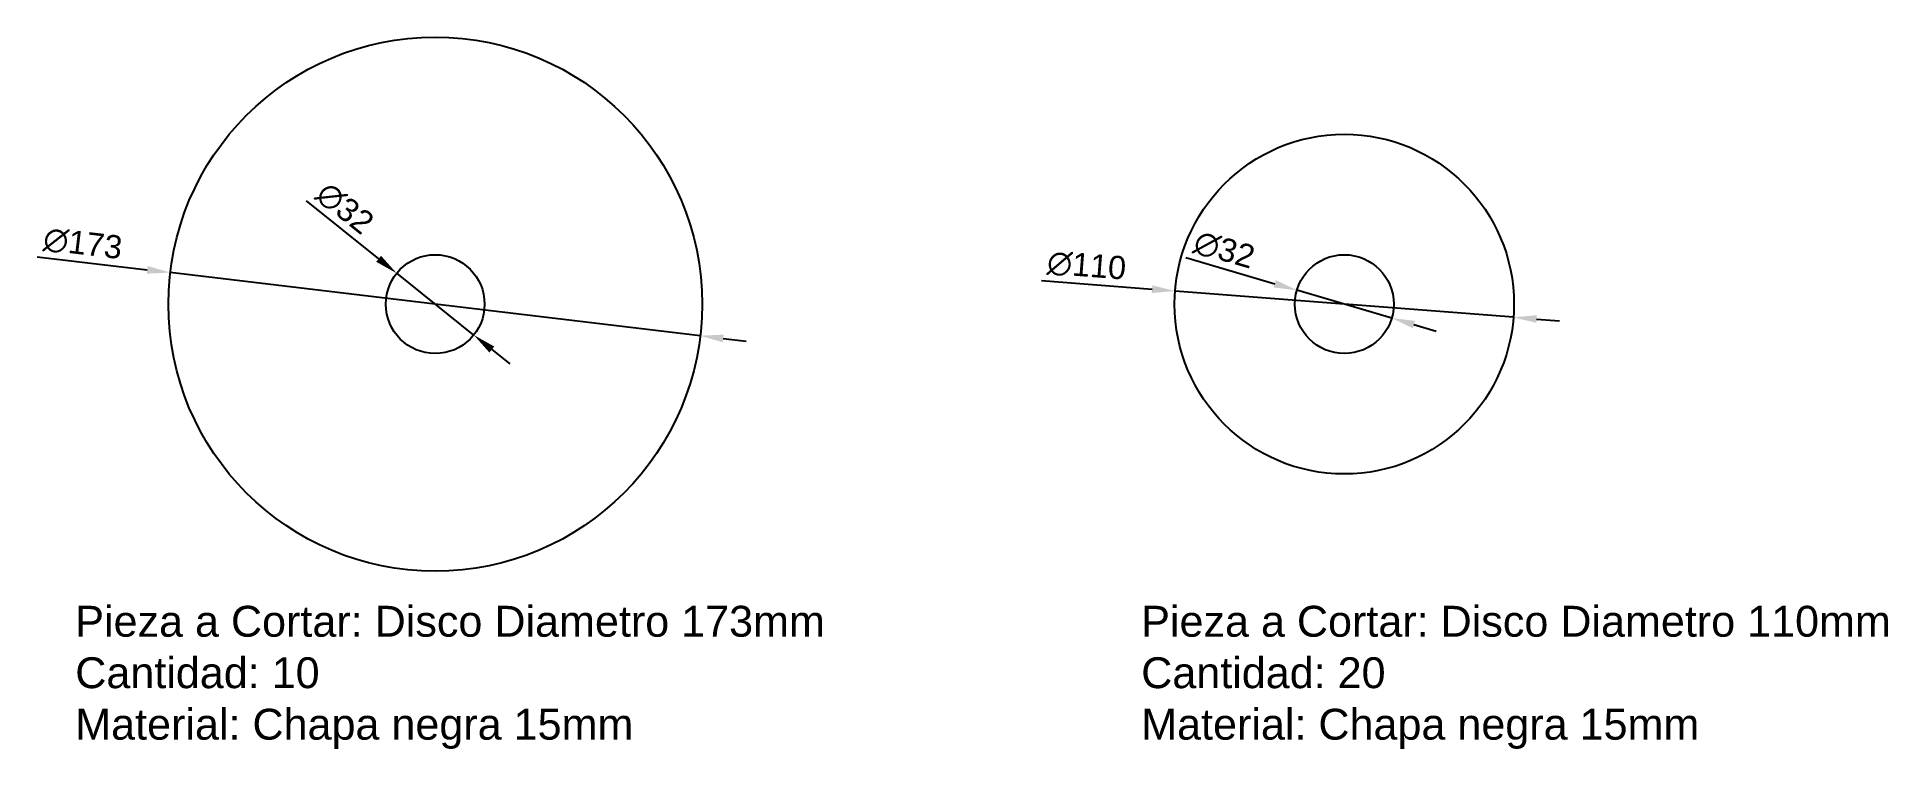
# Model space of a CAD drawing. Header units: millimetres. Extents: x 1676 to 2276, y 1387 to 1618.
import ezdxf

# ---------------------------------------------------------------- set-up
doc = ezdxf.new("R2010")
doc.units = ezdxf.units.MM
doc.styles.get("Standard").update_dxf_attribs({"font": 'ARIAL.TTF'})
doc.dimstyles.new('ISO-25', dxfattribs={"dimscale": 3, "dimtxt": 2.5, "dimasz": 2.5, "dimexe": 1.25, "dimexo": 0.625, "dimtad": 1, "dimtxsty": 'Standard', "dimcen": 2.5, "dimadec": 0, "dimazin": 0, "dimtfac": 1, "dimtmove": 0, "dimatfit": 3, "dimfxl": 1, "dimarcsym": 0})

# ---------------------------------------------------------------- blocks, each defined once
blk = doc.blocks.new('*D1')
at = {"color": 0, "lineweight": -2}
for p, q in [((1676.23, 1546.7), (1711.96, 1542.44)), ((1891.19, 1521.1), (1719.41, 1541.56)), ((1898.64, 1520.21), (1906.09, 1519.33))]:
    blk.add_line(p, q, dxfattribs=at)
at = {"color": 0}
for points in [[(1712.11, 1543.68), (1711.81, 1541.2), (1719.41, 1541.56)], [(1898.79, 1521.46), (1898.49, 1518.97), (1891.19, 1521.1)]]:
    blk.add_solid(points, dxfattribs=at)
at = {"layer": 'Defpoints', "color": 0}
for p in [(1719.41, 1541.56), (1891.19, 1521.1)]:
    blk.add_point(p, dxfattribs=at)
at = {"color": 0, "insert": (1691.07, 1550.88), "char_height": 7.5, "attachment_point": 5, "rotation": 353.20987}
blk.add_mtext('∅173', dxfattribs=at)
blk = doc.blocks.new('*D2')
at = {"color": 0, "lineweight": -2}
for p, q in [((1763.48, 1564.82), (1786.96, 1546.02)), ((1817.79, 1521.33), (1792.81, 1541.33)), ((1823.64, 1516.64), (1829.5, 1511.95))]:
    blk.add_line(p, q, dxfattribs=at)
at = {"color": 0}
for points in [[(1787.74, 1546.99), (1786.18, 1545.04), (1792.81, 1541.33)], [(1824.43, 1517.61), (1822.86, 1515.66), (1817.79, 1521.33)]]:
    blk.add_solid(points, dxfattribs=at)
at = {"layer": 'Defpoints', "color": 0}
for p in [(1792.81, 1541.33), (1817.79, 1521.33)]:
    blk.add_point(p, dxfattribs=at)
at = {"color": 0, "insert": (1775.99, 1562.38), "char_height": 7.5, "attachment_point": 5, "rotation": 321.30993}
blk.add_mtext('∅32', dxfattribs=at)
blk = doc.blocks.new('*D3')
at = {"color": 0, "lineweight": -2}
for p, q in [((2048.55, 1546.39), (2077.41, 1537.93)), ((2115.32, 1526.83), (2084.61, 1535.83)), ((2122.51, 1524.72), (2129.71, 1522.61))]:
    blk.add_line(p, q, dxfattribs=at)
at = {"color": 0}
for points in [[(2077.76, 1539.13), (2077.06, 1536.73), (2084.61, 1535.83)], [(2122.87, 1525.92), (2122.16, 1523.52), (2115.32, 1526.83)]]:
    blk.add_solid(points, dxfattribs=at)
at = {"layer": 'Defpoints', "color": 0}
for p in [(2084.61, 1535.83), (2115.32, 1526.83)]:
    blk.add_point(p, dxfattribs=at)
at = {"color": 0, "insert": (2061.04, 1548.89), "char_height": 7.5, "attachment_point": 5, "rotation": 343.67356}
blk.add_mtext('∅32', dxfattribs=at)
blk = doc.blocks.new('*D4')
at = {"color": 0, "lineweight": -2}
for p, q in [((2001.8, 1538.94), (2037.65, 1536.16)), ((2154.8, 1527.07), (2045.13, 1535.58)), ((2162.28, 1526.49), (2169.75, 1525.91))]:
    blk.add_line(p, q, dxfattribs=at)
at = {"color": 0}
for points in [[(2037.75, 1537.41), (2037.55, 1534.92), (2045.13, 1535.58)], [(2162.37, 1527.74), (2162.18, 1525.25), (2154.8, 1527.07)]]:
    blk.add_solid(points, dxfattribs=at)
at = {"layer": 'Defpoints', "color": 0}
for p in [(2045.13, 1535.58), (2154.8, 1527.07)]:
    blk.add_point(p, dxfattribs=at)
at = {"color": 0, "insert": (2016.44, 1543.74), "char_height": 7.5, "attachment_point": 5, "rotation": 355.56363}
blk.add_mtext('∅110', dxfattribs=at)

msp = doc.modelspace()

# ---------------------------------------------------------------- linework, layer by layer
for centre, radius in [((1805.302, 1531.328), 86.5), ((2099.963, 1531.328), 55), ((1805.302, 1531.328), 16), ((2099.963, 1531.328), 16)]:
    msp.add_circle(centre, radius)

# ---------------------------------------------------------------- texts
at = {"char_height": 10, "attachment_point": 1}
for s, insert in [('Pieza a Cortar: Disco Diametro 173mm^JCantidad: 10^JMaterial: Chapa negra 15mm', (1688.626, 1433.632)), ('Pieza a Cortar: Disco Diametro 110mm^JCantidad: 20^JMaterial: Chapa negra 15mm', (2034.131, 1433.632))]:
    msp.add_mtext_dynamic_manual_height_columns(s, width=242.44894, gutter_width=12.5, heights=[0], dxfattribs=dict(at, insert=insert))

# ---------------------------------------------------------------- dimensions: what is measured, and where the dimension line sits
for p1, p2, picture, middle in [((1817.79, 1521.326), (1792.813, 1541.33), '*D2', (1775.991, 1562.379)), ((1891.195, 1521.101), (1719.408, 1541.555), '*D1', (1691.072, 1550.885)), ((2115.317, 1526.83), (2084.608, 1535.826), '*D3', (2061.042, 1548.891)), ((2154.798, 1527.074), (2045.127, 1535.582), '*D4', (2016.445, 1543.74))]:
    dim = msp.add_diameter_dim_2p(p1=p1, p2=p2, dimstyle='ISO-25')
    dim.commit()
    dim.dimension.update_dxf_attribs({"geometry": picture, "text_midpoint": middle})

doc.saveas('drawing.dxf')
